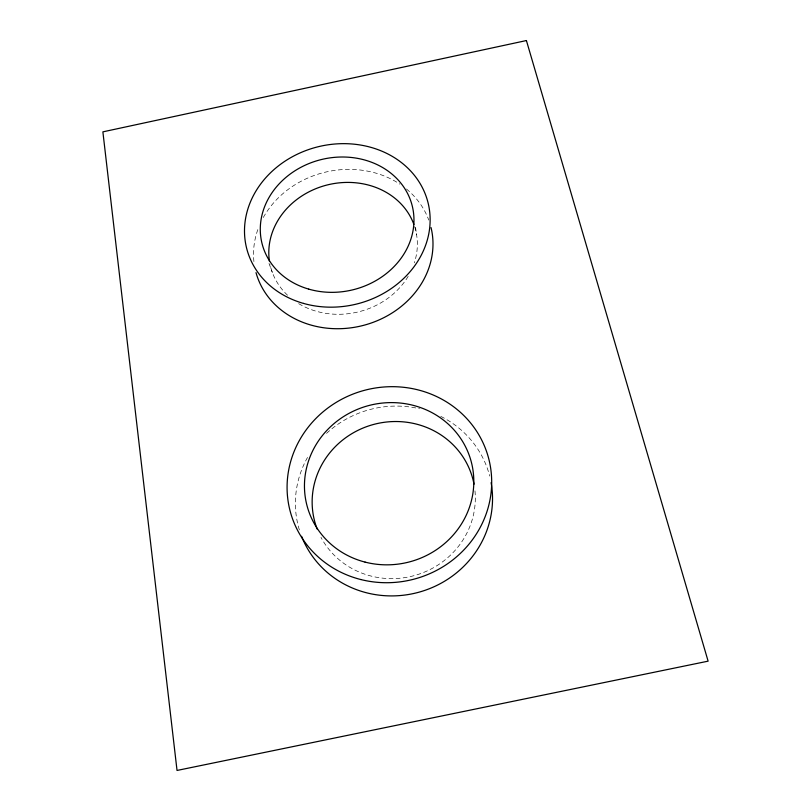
<?xml version="1.0" encoding="UTF-8"?>
<svg xmlns="http://www.w3.org/2000/svg" width="811" height="811" viewBox="0 0 811 811"><rect width="100%" height="100%" fill="white"/><g stroke="black" fill="none" stroke-linecap="round" stroke-linejoin="round"><path stroke-width="0.61" stroke-dasharray="4.05 3.04" d="M269.019 263.433L272.395 272.618M415.536 227.293L416.56 234.582M253.914 261.558A90.376 78.951 -14.1 0 1 258.395 228.043M263.311 217.49A90.376 78.951 -14.1 0 1 399.884 184.148M406.443 189.004A90.376 78.951 -14.1 0 1 428.755 220.055M414.644 226.644A74.815 65.346 -14.1 0 1 414.36 262.805M408.176 276.338A74.815 65.346 -14.1 0 1 297.313 302.797M287.53 295.214A74.815 65.346 -14.1 0 1 270.104 264.771M299.36 529.907A98.912 94.552 -16.5 0 1 308.221 456.208M326.549 433.358A98.912 94.552 -16.5 0 1 419.571 408.764M440.758 416.378A98.912 94.552 -16.5 0 1 489.672 476.047M474.972 490.868A81.881 78.261 -16.5 0 1 416.378 574.989A81.881 78.261 -16.5 0 1 320.974 537.348"/><path stroke-width="1.22" d="M431.046 227.597A90.376 78.951 -14.1 0 1 363.034 325.485A90.376 78.951 -14.1 0 1 256.012 272.618M269.465 261.335A74.815 65.346 -14.1 0 1 326.833 185.06A74.815 65.346 -14.1 0 1 413.884 224.434M491.111 482.646A98.912 94.552 -16.5 0 1 419.611 592.01A98.912 94.552 -16.5 0 1 301.591 536.304M317.223 529.178A81.881 78.261 -16.5 0 1 372.219 424.832A81.881 78.261 -16.5 0 1 474.019 484.208M526.41 40.55L102.885 131.858L177.031 770.45L708.115 661.158L526.41 40.55M303.476 303.405A93.529 80.968 -14.1 0 0 429.09 207.646A93.529 80.968 -14.1 0 0 279.379 165.16A93.529 80.968 -14.1 0 0 303.476 303.405M308.738 289.121A77.42 67.009 -14.1 0 0 413.154 210.302A77.42 67.009 -14.1 0 0 289.486 174.568A77.42 67.009 -14.1 0 0 308.738 289.121M360.875 579.551A102.703 97.614 -16.3 0 0 488.729 458.681A102.703 97.614 -16.3 0 0 318.541 415.861A102.703 97.614 -16.3 0 0 360.875 579.551M365.072 562.104A85.013 80.786 -16.3 0 0 471.475 462.625A85.013 80.786 -16.3 0 0 330.847 426.424A85.013 80.786 -16.3 0 0 365.072 562.104"/></g></svg>
